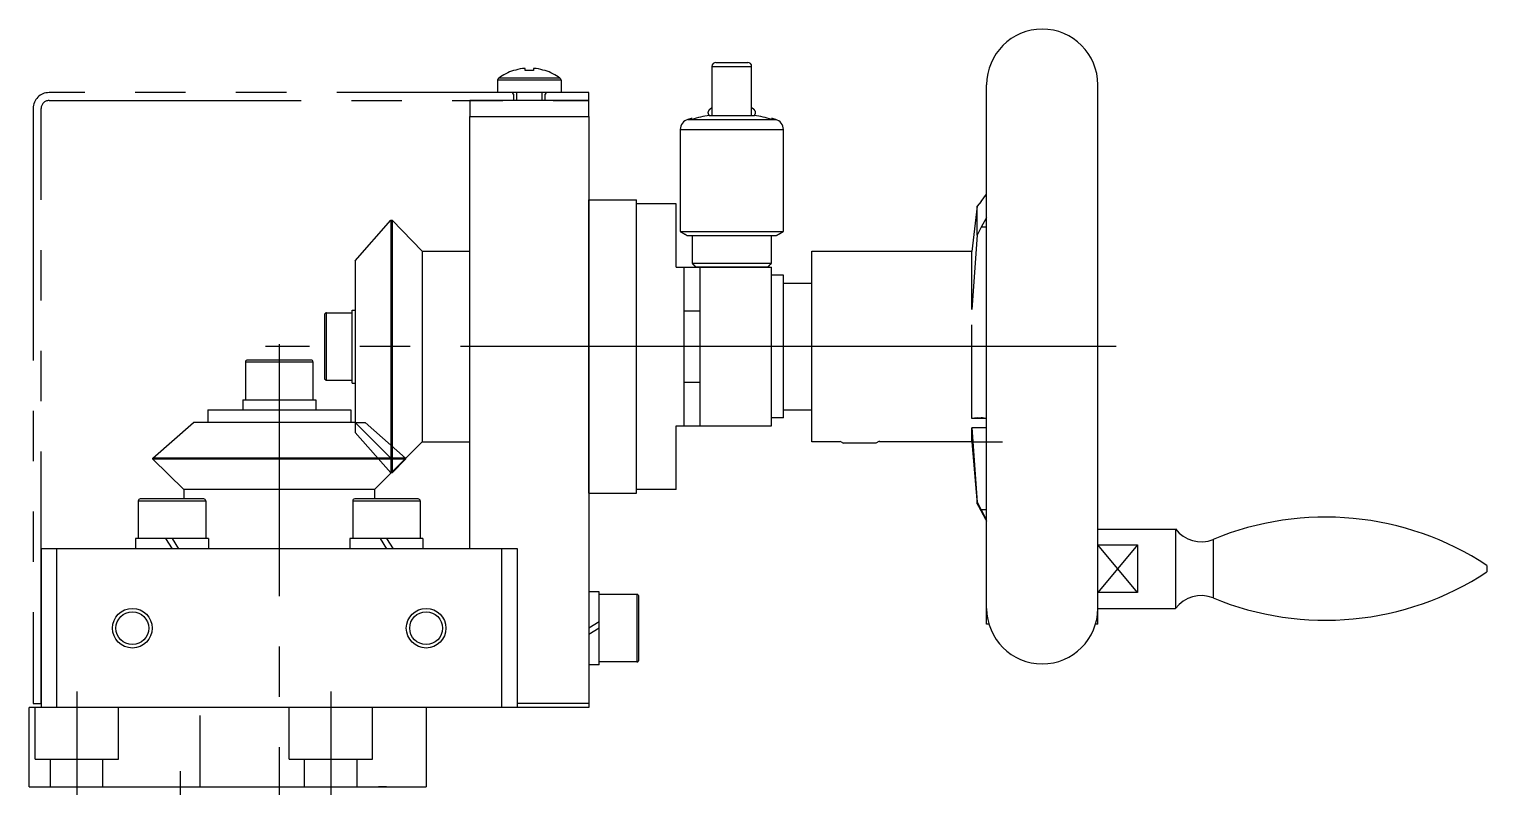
# Model space of a CAD drawing. Extents: x -165 to 344, y -413 to 75.
# Drawn here: x -31.5 to 152.1, y -225.5 to -130 of the extents above; entities that cross this region are included whole.
import ezdxf

# ---------------------------------------------------------------- set-up
doc = ezdxf.new("R2010")
doc.units = 0
for name, pattern in [('CENTER', [50.8, 31.75, -6.35, 6.35, -6.35]), ('DASHED', [19.05, 12.7, -6.35]), ('PHANTOM', [63.5, 31.75, -6.35, 6.35, -6.35, 6.35, -6.35])]:
    doc.linetypes.add(name, pattern=pattern)
doc.layers.get('0').update_dxf_attribs({"linetype": 'CONTINUOUS'})
doc.layers.add('CENTER', color=1, linetype='CENTER')
doc.layers.add('SCALE', color=7, linetype='CONTINUOUS')

msp = doc.modelspace()

# ---------------------------------------------------------------- linework, layer by layer
at = {"color": 7, "linetype": 'CONTINUOUS'}
for p, q in [((29.51, -135.21), (29.52, -135.23)), ((30.98, -134.98), (30.63, -134.98)), ((30.98, -135.23), (30.98, -134.98)), ((32.01, -134.98), (32.01, -135.23)), ((32.37, -134.98), (32.01, -134.98)), ((33.48, -135.23), (33.49, -135.21)), ((54.5, -134.7), (59.5, -134.7)), ((55, -134.2), (59, -134.2)), ((27.5, -136.45), (27.5, -138)), ((31.5, -136.45), (27.5, -136.45)), ((31.5, -136.16), (27.65, -136.16)), ((35.35, -136.16), (31.5, -136.16)), ((35.5, -136.45), (31.5, -136.45)), ((35.5, -136.45), (35.5, -138)), ((89.1, -202.57), (89.1, -137)), ((103.1, -202.57), (103.1, -137)), ((24, -139), (24, -141)), ((39, -139), (24, -139)), ((31.5, -138), (27.5, -138)), ((29.5, -138.2), (29.5, -139)), ((35.5, -138), (31.5, -138)), ((33.5, -139), (33.5, -138.2)), ((39, -141), (39, -139)), ((24, -195.5), (24, -141)), ((24, -141), (39, -141)), ((39, -141), (39, -215.5)), ((54.16, -140.88), (59.84, -140.88)), ((50.5, -142.64), (63.5, -142.64)), ((51.47, -141.38), (62.53, -141.38)), ((39, -188.5), (39, -151.5)), ((45, -188.5), (45, -151.5)), ((50, -152), (45, -152)), ((50, -160), (50, -152)), ((87.92, -152.33), (87.24, -158.04)), ((88.41, -151.74), (87.92, -152.33)), ((87.92, -155.95), (87.92, -152.33)), ((88.41, -151.74), (89.1, -150.79)), ((9.56, -159.18), (14.07, -154.07)), ((14.07, -154.07), (14.21, -154.07)), ((14.07, -154.07), (14.07, -170)), ((14.21, -154.07), (18, -158)), ((14.21, -154.07), (14.21, -170)), ((88.99, -153.92), (88.41, -154.97)), ((50.5, -155.5), (63.5, -155.5)), ((51.37, -156), (62.63, -156)), ((87.92, -155.95), (87.24, -165.35)), ((88.41, -154.97), (87.92, -155.95)), ((89.1, -154.97), (88.41, -154.97)), ((9.56, -159.18), (9.56, -170)), ((18, -158), (24, -158)), ((18, -158), (18, -170)), ((52, -159.5), (62, -159.5)), ((67.1, -158), (87.24, -158)), ((67.1, -182), (67.1, -158)), ((87.24, -165.35), (87.24, -158.04)), ((51, -180), (51, -160)), ((53, -180), (53, -160)), ((62, -180), (62, -160)), ((62, -179), (62, -161)), ((63.5, -161), (62, -161)), ((63.5, -179), (63.5, -161)), ((63.5, -162), (67.1, -162)), ((5.7, -166), (5.7, -174)), ((5.95, -174.25), (5.95, -165.75)), ((5.95, -165.75), (9.2, -165.75)), ((9.2, -165.4), (9.56, -165.4)), ((9.2, -174.6), (9.2, -165.4)), ((87.24, -179.09), (87.24, -167.25)), ((9.56, -170), (9.56, -179.56)), ((14.07, -170), (14.07, -185.92)), ((14.21, -170), (14.21, -185.92)), ((18, -170), (18, -182)), ((-4.25, -171.95), (-4.25, -176.7)), ((-4.25, -171.95), (1.59, -171.95)), ((1.5, -171.7), (-4, -171.7)), ((4, -171.7), (1.5, -171.7)), ((1.59, -171.95), (4.25, -171.95)), ((4.25, -171.95), (4.25, -176.7)), ((5.95, -174.25), (9.2, -174.25)), ((9.2, -174.6), (9.56, -174.6)), ((-9, -178), (-9, -179.56)), ((-9, -178), (9, -178)), ((-4.6, -176.7), (-4.6, -178)), ((-4.6, -176.7), (4.6, -176.7)), ((4.6, -176.7), (4.6, -178)), ((9, -178), (9, -179.56)), ((63.5, -178), (67.1, -178)), ((-15.92, -184.07), (-10.82, -179.56)), ((9.56, -179.56), (-10.82, -179.56)), ((9.56, -179.56), (14.07, -184.07)), ((63.5, -179), (62, -179)), ((87.92, -178.98), (87.24, -179.09)), ((89.1, -179.09), (87.24, -179.09)), ((87.92, -178.98), (88.41, -178.97)), ((50, -188), (50, -180)), ((87.24, -180.26), (87.92, -189.6)), ((87.24, -182), (87.24, -180.26)), ((89.1, -180.26), (87.24, -180.26)), ((18, -182), (12, -188)), ((18, -182), (24, -182)), ((70.6, -182), (67.1, -182)), ((70.68, -181.99), (71.05, -182.2)), ((75.16, -182.2), (71.05, -182.2)), ((75.52, -181.99), (75.16, -182.2)), ((87.24, -182), (75.59, -182)), ((87.24, -182), (87.92, -189.84)), ((-15.92, -184.21), (-15.92, -184.07)), ((15.92, -184.07), (-15.92, -184.07)), ((-12, -188), (-15.92, -184.21)), ((15.92, -184.21), (-15.92, -184.21)), ((15.92, -184.21), (14.21, -185.92)), ((15.92, -184.07), (15.92, -184.21)), ((14.21, -185.92), (14.07, -185.92)), ((-12, -188), (-12, -189.2)), ((12, -188), (-12, -188)), ((12, -188), (12, -189.2)), ((50, -188), (45, -188)), ((-17.75, -189.45), (-17.75, -194.2)), ((-17.75, -189.45), (-9.25, -189.45)), ((-9.5, -189.2), (-17.5, -189.2)), ((-9.25, -189.45), (-9.25, -194.2)), ((9.25, -189.45), (17.75, -189.45)), ((9.25, -189.45), (9.25, -194.2)), ((17.5, -189.2), (9.5, -189.2)), ((17.75, -189.45), (17.75, -194.2)), ((87.92, -189.6), (88.41, -190.57)), ((87.92, -189.84), (87.92, -189.6)), ((88.41, -190.57), (89.1, -191.89)), ((89.1, -190.57), (88.41, -190.57)), ((-18.1, -194.2), (-18.1, -195.5)), ((-8.91, -194.2), (-18.1, -194.2)), ((-14.31, -194.2), (-13.5, -195.5)), ((-13.5, -194.2), (-12.69, -195.5)), ((-8.91, -194.2), (-8.91, -195.5)), ((8.9, -194.2), (8.9, -195.5)), ((18.09, -194.2), (8.9, -194.2)), ((12.71, -194.2), (13.52, -195.5)), ((13.52, -194.2), (14.33, -195.5)), ((18.09, -194.2), (18.09, -195.5)), ((103.1, -193), (112.89, -193)), ((112.89, -193), (112.89, -203)), ((117.63, -194.31), (117.63, -201.69)), ((-28, -195.5), (-30, -195.5)), ((-30, -195.5), (-30, -215.5)), ((-28, -215.5), (-28, -195.5)), ((28, -195.5), (-28, -195.5)), ((30, -195.5), (24, -195.5)), ((28, -195.5), (28, -215.5)), ((30, -215), (30, -195.5)), ((103.1, -195), (108.1, -195)), ((108.1, -195), (108.1, -201)), ((152.1, -197.58), (152.1, -198.41)), ((40.3, -200.9), (39, -200.9)), ((40.3, -210.1), (40.3, -200.9)), ((45.05, -201.25), (40.3, -201.25)), ((45.05, -201.25), (45.05, -205.5)), ((45.3, -205.5), (45.3, -201.5)), ((108.1, -201), (103.1, -201)), ((89.1, -205), (89.1, -202.57)), ((103.1, -205), (103.1, -202.57)), ((103.1, -203), (112.89, -203)), ((40.3, -204.69), (39, -205.5)), ((40.3, -205.5), (39, -206.31)), ((45.05, -205.5), (45.05, -209.75)), ((45.3, -209.5), (45.3, -205.5)), ((89.39, -205), (89.1, -205)), ((103.1, -205), (102.81, -205)), ((40.3, -210.1), (39, -210.1)), ((45.05, -209.75), (40.3, -209.75)), ((-31.5, -225.5), (-31.5, -215.5)), ((39, -215.5), (-31.5, -215.5)), ((39, -215.5), (-31.5, -215.5)), ((18.5, -215.5), (18.5, -225.5)), ((30, -215.5), (30, -215)), ((39, -215), (30, -215)), ((-31.5, -225.5), (18.5, -225.5))]:
    msp.add_line(p, q, dxfattribs=at)
at = {"color": 3, "linetype": 'PHANTOM'}
for p, q in [((39, -138), (-29, -138)), ((-29, -139), (39, -139)), ((39, -139), (39, -138)), ((39, -139), (39, -138)), ((-31, -140), (-31, -215)), ((-30, -215), (-30, -140)), ((-31, -215), (-30, -215)), ((-31, -215), (-30, -215))]:
    msp.add_line(p, q, dxfattribs=at)
at = {"color": 3, "linetype": 'CONTINUOUS'}
for p, q in [((29.88, -138), (29.88, -139)), ((33.12, -139), (33.12, -138)), ((108.1, -195), (103.1, -201)), ((108.1, -201), (103.1, -195))]:
    msp.add_line(p, q, dxfattribs=at)
at = {"color": 7}
msp.add_line((61.5, -160), (52.5, -160), dxfattribs=at)
at = {"color": 3, "linetype": 'DASHED'}
for p, q in [((9.56, -179.56), (9.56, -180.82)), ((9.56, -179.56), (10.82, -179.56)), ((10.82, -179.56), (15.92, -184.07)), ((9.56, -180.82), (14.07, -185.92)), ((70.6, -181.94), (70.68, -181.99)), ((75.6, -181.94), (75.52, -181.99)), ((87.24, -182), (91.1, -182)), ((-30.75, -222), (-30.75, -215.5)), ((-20.25, -222), (-20.25, -215.5)), ((-10, -216.5), (-10, -225.5)), ((1.25, -222), (1.25, -215.5)), ((11.75, -222), (11.75, -215.5)), ((-30.75, -222), (-20.25, -222)), ((-28.8, -225.5), (-28.8, -222)), ((-22.2, -225.5), (-22.2, -222)), ((1.25, -222), (11.75, -222)), ((3.2, -225.5), (3.2, -222)), ((9.8, -225.5), (9.8, -222)), ((13.5, -225.5), (12.5, -225.5))]:
    msp.add_line(p, q, dxfattribs=at)
at = {"color": 7}
for points in [[(54.5, -134.7, 0), (54.5, -134.8, 0), (54.5, -134.9, 0), (54.5, -134.99, 0), (54.5, -135.09, 0), (54.5, -135.19, 0), (54.5, -135.29, 0), (54.5, -135.39, 0), (54.5, -135.48, 0), (54.5, -135.58, 0), (54.5, -135.68, 0), (54.5, -135.78, 0), (54.5, -135.88, 0), (54.5, -135.97, 0), (54.5, -136.07, 0), (54.5, -136.17, 0), (54.5, -136.27, 0), (54.5, -136.37, 0), (54.5, -136.46, 0), (54.5, -136.56, 0), (54.5, -136.66, 0), (54.5, -136.76, 0), (54.5, -136.86, 0), (54.5, -136.95, 0), (54.5, -137.05, 0), (54.5, -137.15, 0), (54.5, -137.25, 0), (54.5, -137.35, 0), (54.5, -137.45, 0), (54.5, -137.54, 0), (54.5, -137.64, 0), (54.5, -137.74, 0), (54.5, -137.84, 0), (54.5, -137.94, 0), (54.5, -138.03, 0), (54.5, -138.13, 0), (54.5, -138.23, 0), (54.5, -138.33, 0), (54.5, -138.43, 0), (54.5, -138.52, 0), (54.5, -138.62, 0), (54.5, -138.72, 0), (54.5, -138.82, 0), (54.5, -138.92, 0), (54.5, -139.01, 0), (54.5, -139.11, 0), (54.5, -139.21, 0), (54.5, -139.31, 0), (54.5, -139.41, 0), (54.5, -139.5, 0), (54.5, -139.6, 0), (54.5, -139.7, 0), (54.5, -139.8, 0), (54.5, -139.9, 0), (54.5, -139.99, 0), (54.5, -140.09, 0), (54.5, -140.19, 0), (54.5, -140.29, 0), (54.5, -140.39, 0), (54.5, -140.49, 0), (54.5, -140.58, 0), (54.5, -140.68, 0), (54.5, -140.78, 0), (54.5, -140.88, 0)], [(59.5, -140.88, 0), (59.5, -140.78, 0), (59.5, -140.68, 0), (59.5, -140.58, 0), (59.5, -140.49, 0), (59.5, -140.39, 0), (59.5, -140.29, 0), (59.5, -140.19, 0), (59.5, -140.09, 0), (59.5, -139.99, 0), (59.5, -139.9, 0), (59.5, -139.8, 0), (59.5, -139.7, 0), (59.5, -139.6, 0), (59.5, -139.5, 0), (59.5, -139.41, 0), (59.5, -139.31, 0), (59.5, -139.21, 0), (59.5, -139.11, 0), (59.5, -139.01, 0), (59.5, -138.92, 0), (59.5, -138.82, 0), (59.5, -138.72, 0), (59.5, -138.62, 0), (59.5, -138.52, 0), (59.5, -138.43, 0), (59.5, -138.33, 0), (59.5, -138.23, 0), (59.5, -138.13, 0), (59.5, -138.03, 0), (59.5, -137.94, 0), (59.5, -137.84, 0), (59.5, -137.74, 0), (59.5, -137.64, 0), (59.5, -137.54, 0), (59.5, -137.45, 0), (59.5, -137.35, 0), (59.5, -137.25, 0), (59.5, -137.15, 0), (59.5, -137.05, 0), (59.5, -136.95, 0), (59.5, -136.86, 0), (59.5, -136.76, 0), (59.5, -136.66, 0), (59.5, -136.56, 0), (59.5, -136.46, 0), (59.5, -136.37, 0), (59.5, -136.27, 0), (59.5, -136.17, 0), (59.5, -136.07, 0), (59.5, -135.97, 0), (59.5, -135.88, 0), (59.5, -135.78, 0), (59.5, -135.68, 0), (59.5, -135.58, 0), (59.5, -135.48, 0), (59.5, -135.39, 0), (59.5, -135.29, 0), (59.5, -135.19, 0), (59.5, -135.09, 0), (59.5, -134.99, 0), (59.5, -134.9, 0), (59.5, -134.8, 0), (59.5, -134.7, 0)], [(50.5, -142.64, 0), (50.5, -142.84, 0), (50.5, -143.04, 0), (50.5, -143.25, 0), (50.5, -143.45, 0), (50.5, -143.66, 0), (50.5, -143.86, 0), (50.5, -144.07, 0), (50.5, -144.27, 0), (50.5, -144.47, 0), (50.5, -144.68, 0), (50.5, -144.88, 0), (50.5, -145.09, 0), (50.5, -145.29, 0), (50.5, -145.49, 0), (50.5, -145.7, 0), (50.5, -145.9, 0), (50.5, -146.11, 0), (50.5, -146.31, 0), (50.5, -146.52, 0), (50.5, -146.72, 0), (50.5, -146.92, 0), (50.5, -147.13, 0), (50.5, -147.33, 0), (50.5, -147.54, 0), (50.5, -147.74, 0), (50.5, -147.94, 0), (50.5, -148.15, 0), (50.5, -148.35, 0), (50.5, -148.56, 0), (50.5, -148.76, 0), (50.5, -148.97, 0), (50.5, -149.17, 0), (50.5, -149.37, 0), (50.5, -149.58, 0), (50.5, -149.78, 0), (50.5, -149.99, 0), (50.5, -150.19, 0), (50.5, -150.39, 0), (50.5, -150.6, 0), (50.5, -150.8, 0), (50.5, -151.01, 0), (50.5, -151.21, 0), (50.5, -151.42, 0), (50.5, -151.62, 0), (50.5, -151.82, 0), (50.5, -152.03, 0), (50.5, -152.23, 0), (50.5, -152.44, 0), (50.5, -152.64, 0), (50.5, -152.84, 0), (50.5, -153.05, 0), (50.5, -153.25, 0), (50.5, -153.46, 0), (50.5, -153.66, 0), (50.5, -153.87, 0), (50.5, -154.07, 0), (50.5, -154.27, 0), (50.5, -154.48, 0), (50.5, -154.68, 0), (50.5, -154.89, 0), (50.5, -155.09, 0), (50.5, -155.29, 0), (50.5, -155.5, 0)], [(63.5, -155.5, 0), (63.5, -155.29, 0), (63.5, -155.09, 0), (63.5, -154.89, 0), (63.5, -154.68, 0), (63.5, -154.48, 0), (63.5, -154.27, 0), (63.5, -154.07, 0), (63.5, -153.87, 0), (63.5, -153.66, 0), (63.5, -153.46, 0), (63.5, -153.25, 0), (63.5, -153.05, 0), (63.5, -152.84, 0), (63.5, -152.64, 0), (63.5, -152.44, 0), (63.5, -152.23, 0), (63.5, -152.03, 0), (63.5, -151.82, 0), (63.5, -151.62, 0), (63.5, -151.42, 0), (63.5, -151.21, 0), (63.5, -151.01, 0), (63.5, -150.8, 0), (63.5, -150.6, 0), (63.5, -150.39, 0), (63.5, -150.19, 0), (63.5, -149.99, 0), (63.5, -149.78, 0), (63.5, -149.58, 0), (63.5, -149.37, 0), (63.5, -149.17, 0), (63.5, -148.97, 0), (63.5, -148.76, 0), (63.5, -148.56, 0), (63.5, -148.35, 0), (63.5, -148.15, 0), (63.5, -147.94, 0), (63.5, -147.74, 0), (63.5, -147.54, 0), (63.5, -147.33, 0), (63.5, -147.13, 0), (63.5, -146.92, 0), (63.5, -146.72, 0), (63.5, -146.52, 0), (63.5, -146.31, 0), (63.5, -146.11, 0), (63.5, -145.9, 0), (63.5, -145.7, 0), (63.5, -145.49, 0), (63.5, -145.29, 0), (63.5, -145.09, 0), (63.5, -144.88, 0), (63.5, -144.68, 0), (63.5, -144.47, 0), (63.5, -144.27, 0), (63.5, -144.07, 0), (63.5, -143.86, 0), (63.5, -143.66, 0), (63.5, -143.45, 0), (63.5, -143.25, 0), (63.5, -143.04, 0), (63.5, -142.84, 0), (63.5, -142.64, 0)], [(50.5, -155.5, 0), (50.51, -155.51, 0), (50.53, -155.51, 0), (50.54, -155.52, 0), (50.55, -155.53, 0), (50.57, -155.54, 0), (50.58, -155.55, 0), (50.6, -155.55, 0), (50.61, -155.56, 0), (50.62, -155.57, 0), (50.64, -155.58, 0), (50.65, -155.59, 0), (50.66, -155.59, 0), (50.68, -155.6, 0), (50.69, -155.61, 0), (50.71, -155.62, 0), (50.72, -155.63, 0), (50.73, -155.63, 0), (50.75, -155.64, 0), (50.76, -155.65, 0), (50.77, -155.66, 0), (50.79, -155.67, 0), (50.8, -155.67, 0), (50.82, -155.68, 0), (50.83, -155.69, 0), (50.84, -155.7, 0), (50.86, -155.71, 0), (50.87, -155.71, 0), (50.88, -155.72, 0), (50.9, -155.73, 0), (50.91, -155.74, 0), (50.93, -155.74, 0), (50.94, -155.75, 0), (50.95, -155.76, 0), (50.97, -155.77, 0), (50.98, -155.78, 0), (50.99, -155.78, 0), (51.01, -155.79, 0), (51.02, -155.8, 0), (51.04, -155.81, 0), (51.05, -155.82, 0), (51.06, -155.82, 0), (51.08, -155.83, 0), (51.09, -155.84, 0), (51.1, -155.85, 0), (51.12, -155.86, 0), (51.13, -155.86, 0), (51.15, -155.87, 0), (51.16, -155.88, 0), (51.17, -155.89, 0), (51.19, -155.9, 0), (51.2, -155.9, 0), (51.21, -155.91, 0), (51.23, -155.92, 0), (51.24, -155.93, 0), (51.26, -155.94, 0), (51.27, -155.94, 0), (51.28, -155.95, 0), (51.3, -155.96, 0), (51.31, -155.97, 0), (51.32, -155.98, 0), (51.34, -155.98, 0), (51.35, -155.99, 0), (51.37, -156, 0)], [(52, -156, 0), (52, -156.05, 0), (52, -156.11, 0), (52, -156.17, 0), (52, -156.22, 0), (52, -156.28, 0), (52, -156.33, 0), (52, -156.39, 0), (52, -156.44, 0), (52, -156.5, 0), (52, -156.55, 0), (52, -156.61, 0), (52, -156.67, 0), (52, -156.72, 0), (52, -156.78, 0), (52, -156.83, 0), (52, -156.89, 0), (52, -156.94, 0), (52, -157, 0), (52, -157.05, 0), (52, -157.11, 0), (52, -157.17, 0), (52, -157.22, 0), (52, -157.28, 0), (52, -157.33, 0), (52, -157.39, 0), (52, -157.44, 0), (52, -157.5, 0), (52, -157.55, 0), (52, -157.61, 0), (52, -157.67, 0), (52, -157.72, 0), (52, -157.78, 0), (52, -157.83, 0), (52, -157.89, 0), (52, -157.94, 0), (52, -158, 0), (52, -158.05, 0), (52, -158.11, 0), (52, -158.17, 0), (52, -158.22, 0), (52, -158.28, 0), (52, -158.33, 0), (52, -158.39, 0), (52, -158.44, 0), (52, -158.5, 0), (52, -158.55, 0), (52, -158.61, 0), (52, -158.67, 0), (52, -158.72, 0), (52, -158.78, 0), (52, -158.83, 0), (52, -158.89, 0), (52, -158.94, 0), (52, -159, 0), (52, -159.05, 0), (52, -159.11, 0), (52, -159.17, 0), (52, -159.22, 0), (52, -159.28, 0), (52, -159.33, 0), (52, -159.39, 0), (52, -159.44, 0), (52, -159.5, 0)], [(62, -159.5, 0), (62, -159.44, 0), (62, -159.39, 0), (62, -159.33, 0), (62, -159.28, 0), (62, -159.22, 0), (62, -159.17, 0), (62, -159.11, 0), (62, -159.05, 0), (62, -159, 0), (62, -158.94, 0), (62, -158.89, 0), (62, -158.83, 0), (62, -158.78, 0), (62, -158.72, 0), (62, -158.67, 0), (62, -158.61, 0), (62, -158.55, 0), (62, -158.5, 0), (62, -158.44, 0), (62, -158.39, 0), (62, -158.33, 0), (62, -158.28, 0), (62, -158.22, 0), (62, -158.17, 0), (62, -158.11, 0), (62, -158.05, 0), (62, -158, 0), (62, -157.94, 0), (62, -157.89, 0), (62, -157.83, 0), (62, -157.78, 0), (62, -157.72, 0), (62, -157.67, 0), (62, -157.61, 0), (62, -157.55, 0), (62, -157.5, 0), (62, -157.44, 0), (62, -157.39, 0), (62, -157.33, 0), (62, -157.28, 0), (62, -157.22, 0), (62, -157.17, 0), (62, -157.11, 0), (62, -157.05, 0), (62, -157, 0), (62, -156.94, 0), (62, -156.89, 0), (62, -156.83, 0), (62, -156.78, 0), (62, -156.72, 0), (62, -156.67, 0), (62, -156.61, 0), (62, -156.55, 0), (62, -156.5, 0), (62, -156.44, 0), (62, -156.39, 0), (62, -156.33, 0), (62, -156.28, 0), (62, -156.22, 0), (62, -156.17, 0), (62, -156.11, 0), (62, -156.05, 0), (62, -156, 0)], [(62.63, -156, 0), (62.65, -155.99, 0), (62.66, -155.98, 0), (62.67, -155.98, 0), (62.69, -155.97, 0), (62.7, -155.96, 0), (62.72, -155.95, 0), (62.73, -155.94, 0), (62.74, -155.94, 0), (62.76, -155.93, 0), (62.77, -155.92, 0), (62.78, -155.91, 0), (62.8, -155.9, 0), (62.81, -155.9, 0), (62.83, -155.89, 0), (62.84, -155.88, 0), (62.85, -155.87, 0), (62.87, -155.86, 0), (62.88, -155.86, 0), (62.89, -155.85, 0), (62.91, -155.84, 0), (62.92, -155.83, 0), (62.94, -155.82, 0), (62.95, -155.82, 0), (62.96, -155.81, 0), (62.98, -155.8, 0), (62.99, -155.79, 0), (63, -155.78, 0), (63.02, -155.78, 0), (63.03, -155.77, 0), (63.05, -155.76, 0), (63.06, -155.75, 0), (63.07, -155.74, 0), (63.09, -155.74, 0), (63.1, -155.73, 0), (63.11, -155.72, 0), (63.13, -155.71, 0), (63.14, -155.71, 0), (63.16, -155.7, 0), (63.17, -155.69, 0), (63.18, -155.68, 0), (63.2, -155.67, 0), (63.21, -155.67, 0), (63.22, -155.66, 0), (63.24, -155.65, 0), (63.25, -155.64, 0), (63.27, -155.63, 0), (63.28, -155.63, 0), (63.29, -155.62, 0), (63.31, -155.61, 0), (63.32, -155.6, 0), (63.33, -155.59, 0), (63.35, -155.59, 0), (63.36, -155.58, 0), (63.38, -155.57, 0), (63.39, -155.56, 0), (63.4, -155.55, 0), (63.42, -155.55, 0), (63.43, -155.54, 0), (63.44, -155.53, 0), (63.46, -155.52, 0), (63.47, -155.51, 0), (63.49, -155.51, 0), (63.5, -155.5, 0)], [(52, -159.5, 0), (52.01, -159.51, 0), (52.02, -159.51, 0), (52.02, -159.52, 0), (52.03, -159.53, 0), (52.04, -159.54, 0), (52.05, -159.55, 0), (52.05, -159.55, 0), (52.06, -159.56, 0), (52.07, -159.57, 0), (52.08, -159.58, 0), (52.09, -159.59, 0), (52.09, -159.59, 0), (52.1, -159.6, 0), (52.11, -159.61, 0), (52.12, -159.62, 0), (52.13, -159.63, 0), (52.13, -159.63, 0), (52.14, -159.64, 0), (52.15, -159.65, 0), (52.16, -159.66, 0), (52.17, -159.67, 0), (52.17, -159.67, 0), (52.18, -159.68, 0), (52.19, -159.69, 0), (52.2, -159.7, 0), (52.21, -159.71, 0), (52.21, -159.71, 0), (52.22, -159.72, 0), (52.23, -159.73, 0), (52.24, -159.74, 0), (52.25, -159.74, 0), (52.25, -159.75, 0), (52.26, -159.76, 0), (52.27, -159.77, 0), (52.28, -159.78, 0), (52.29, -159.78, 0), (52.29, -159.79, 0), (52.3, -159.8, 0), (52.31, -159.81, 0), (52.32, -159.82, 0), (52.32, -159.82, 0), (52.33, -159.83, 0), (52.34, -159.84, 0), (52.35, -159.85, 0), (52.36, -159.86, 0), (52.36, -159.86, 0), (52.37, -159.87, 0), (52.38, -159.88, 0), (52.39, -159.89, 0), (52.4, -159.9, 0), (52.4, -159.9, 0), (52.41, -159.91, 0), (52.42, -159.92, 0), (52.43, -159.93, 0), (52.44, -159.94, 0), (52.44, -159.94, 0), (52.45, -159.95, 0), (52.46, -159.96, 0), (52.47, -159.97, 0), (52.48, -159.98, 0), (52.48, -159.98, 0), (52.49, -159.99, 0), (52.5, -160, 0)], [(61.5, -160, 0), (61.51, -159.99, 0), (61.52, -159.98, 0), (61.52, -159.98, 0), (61.53, -159.97, 0), (61.54, -159.96, 0), (61.55, -159.95, 0), (61.55, -159.94, 0), (61.56, -159.94, 0), (61.57, -159.93, 0), (61.58, -159.92, 0), (61.59, -159.91, 0), (61.59, -159.9, 0), (61.6, -159.9, 0), (61.61, -159.89, 0), (61.62, -159.88, 0), (61.63, -159.87, 0), (61.63, -159.86, 0), (61.64, -159.86, 0), (61.65, -159.85, 0), (61.66, -159.84, 0), (61.67, -159.83, 0), (61.67, -159.82, 0), (61.68, -159.82, 0), (61.69, -159.81, 0), (61.7, -159.8, 0), (61.71, -159.79, 0), (61.71, -159.78, 0), (61.72, -159.78, 0), (61.73, -159.77, 0), (61.74, -159.76, 0), (61.75, -159.75, 0), (61.75, -159.74, 0), (61.76, -159.74, 0), (61.77, -159.73, 0), (61.78, -159.72, 0), (61.79, -159.71, 0), (61.79, -159.71, 0), (61.8, -159.7, 0), (61.81, -159.69, 0), (61.82, -159.68, 0), (61.82, -159.67, 0), (61.83, -159.67, 0), (61.84, -159.66, 0), (61.85, -159.65, 0), (61.86, -159.64, 0), (61.86, -159.63, 0), (61.87, -159.63, 0), (61.88, -159.62, 0), (61.89, -159.61, 0), (61.9, -159.6, 0), (61.9, -159.59, 0), (61.91, -159.59, 0), (61.92, -159.58, 0), (61.93, -159.57, 0), (61.94, -159.56, 0), (61.94, -159.55, 0), (61.95, -159.55, 0), (61.96, -159.54, 0), (61.97, -159.53, 0), (61.98, -159.52, 0), (61.98, -159.51, 0), (61.99, -159.51, 0), (62, -159.5, 0)]]:
    msp.add_polyline3d(points, dxfattribs=at)
at = {"color": 7, "linetype": 'CONTINUOUS'}
for points in [[(54.5, -139.92, 0), (54.49, -139.92, 0), (54.48, -139.93, 0), (54.46, -139.94, 0), (54.45, -139.94, 0), (54.44, -139.95, 0), (54.43, -139.96, 0), (54.42, -139.96, 0), (54.41, -139.97, 0), (54.4, -139.98, 0), (54.39, -139.98, 0), (54.38, -139.99, 0), (54.37, -140, 0), (54.36, -140.01, 0), (54.35, -140.01, 0), (54.34, -140.02, 0), (54.33, -140.03, 0), (54.32, -140.03, 0), (54.31, -140.04, 0), (54.3, -140.05, 0), (54.29, -140.05, 0), (54.28, -140.06, 0), (54.27, -140.07, 0), (54.26, -140.08, 0), (54.25, -140.08, 0), (54.24, -140.09, 0), (54.24, -140.1, 0), (54.23, -140.1, 0), (54.22, -140.11, 0), (54.21, -140.12, 0), (54.2, -140.13, 0), (54.2, -140.13, 0), (54.19, -140.14, 0), (54.18, -140.15, 0), (54.17, -140.16, 0), (54.17, -140.16, 0), (54.16, -140.17, 0), (54.15, -140.18, 0), (54.15, -140.18, 0), (54.14, -140.19, 0), (54.13, -140.2, 0), (54.13, -140.21, 0), (54.12, -140.21, 0), (54.11, -140.22, 0), (54.11, -140.23, 0), (54.1, -140.24, 0), (54.1, -140.25, 0), (54.09, -140.25, 0), (54.09, -140.26, 0), (54.08, -140.27, 0), (54.08, -140.28, 0), (54.07, -140.28, 0), (54.07, -140.29, 0), (54.06, -140.3, 0), (54.06, -140.31, 0), (54.05, -140.31, 0), (54.05, -140.32, 0), (54.05, -140.33, 0), (54.04, -140.34, 0), (54.04, -140.34, 0), (54.04, -140.35, 0), (54.03, -140.36, 0), (54.03, -140.37, 0), (54.03, -140.38, 0), (54.02, -140.38, 0), (54.02, -140.39, 0), (54.02, -140.4, 0), (54.02, -140.41, 0), (54.01, -140.41, 0), (54.01, -140.42, 0), (54.01, -140.43, 0), (54.01, -140.44, 0), (54.01, -140.45, 0), (54.01, -140.45, 0), (54, -140.46, 0), (54, -140.47, 0), (54, -140.48, 0), (54, -140.48, 0), (54, -140.49, 0), (54, -140.5, 0), (54, -140.51, 0), (54, -140.52, 0), (54, -140.52, 0), (54, -140.53, 0), (54, -140.54, 0), (54, -140.55, 0), (54, -140.56, 0), (54, -140.56, 0), (54, -140.57, 0), (54, -140.58, 0), (54, -140.59, 0), (54.01, -140.59, 0), (54.01, -140.6, 0), (54.01, -140.61, 0), (54.01, -140.62, 0), (54.01, -140.63, 0), (54.02, -140.63, 0), (54.02, -140.64, 0), (54.02, -140.65, 0), (54.02, -140.66, 0), (54.03, -140.66, 0), (54.03, -140.67, 0), (54.03, -140.68, 0), (54.03, -140.69, 0), (54.04, -140.7, 0), (54.04, -140.7, 0), (54.05, -140.71, 0), (54.05, -140.72, 0), (54.05, -140.73, 0), (54.06, -140.73, 0), (54.06, -140.74, 0), (54.07, -140.75, 0), (54.07, -140.76, 0), (54.08, -140.76, 0), (54.08, -140.77, 0), (54.08, -140.78, 0), (54.09, -140.79, 0), (54.1, -140.8, 0), (54.1, -140.8, 0), (54.11, -140.81, 0), (54.11, -140.82, 0), (54.12, -140.83, 0), (54.12, -140.83, 0), (54.13, -140.84, 0), (54.14, -140.85, 0), (54.14, -140.86, 0), (54.15, -140.86, 0), (54.16, -140.87, 0), (54.16, -140.88, 0)], [(59.84, -140.88, 0), (59.84, -140.87, 0), (59.85, -140.86, 0), (59.86, -140.86, 0), (59.86, -140.85, 0), (59.87, -140.84, 0), (59.87, -140.83, 0), (59.88, -140.83, 0), (59.89, -140.82, 0), (59.89, -140.81, 0), (59.9, -140.8, 0), (59.9, -140.8, 0), (59.91, -140.79, 0), (59.91, -140.78, 0), (59.92, -140.77, 0), (59.92, -140.76, 0), (59.93, -140.76, 0), (59.93, -140.75, 0), (59.94, -140.74, 0), (59.94, -140.73, 0), (59.95, -140.73, 0), (59.95, -140.72, 0), (59.95, -140.71, 0), (59.96, -140.7, 0), (59.96, -140.7, 0), (59.96, -140.69, 0), (59.97, -140.68, 0), (59.97, -140.67, 0), (59.97, -140.66, 0), (59.98, -140.66, 0), (59.98, -140.65, 0), (59.98, -140.64, 0), (59.98, -140.63, 0), (59.99, -140.63, 0), (59.99, -140.62, 0), (59.99, -140.61, 0), (59.99, -140.6, 0), (59.99, -140.59, 0), (59.99, -140.59, 0), (60, -140.58, 0), (60, -140.57, 0), (60, -140.56, 0), (60, -140.56, 0), (60, -140.55, 0), (60, -140.54, 0), (60, -140.53, 0), (60, -140.52, 0), (60, -140.52, 0), (60, -140.51, 0), (60, -140.5, 0), (60, -140.49, 0), (60, -140.48, 0), (60, -140.48, 0), (60, -140.47, 0), (59.99, -140.46, 0), (59.99, -140.45, 0), (59.99, -140.45, 0), (59.99, -140.44, 0), (59.99, -140.43, 0), (59.99, -140.42, 0), (59.99, -140.41, 0), (59.98, -140.41, 0), (59.98, -140.4, 0), (59.98, -140.39, 0), (59.98, -140.38, 0), (59.97, -140.38, 0), (59.97, -140.37, 0), (59.97, -140.36, 0), (59.96, -140.35, 0), (59.96, -140.34, 0), (59.96, -140.34, 0), (59.95, -140.33, 0), (59.95, -140.32, 0), (59.94, -140.31, 0), (59.94, -140.31, 0), (59.94, -140.3, 0), (59.93, -140.29, 0), (59.93, -140.28, 0), (59.92, -140.28, 0), (59.92, -140.27, 0), (59.91, -140.26, 0), (59.91, -140.25, 0), (59.9, -140.25, 0), (59.9, -140.24, 0), (59.89, -140.23, 0), (59.88, -140.22, 0), (59.88, -140.21, 0), (59.87, -140.21, 0), (59.87, -140.2, 0), (59.86, -140.19, 0), (59.85, -140.18, 0), (59.85, -140.18, 0), (59.84, -140.17, 0), (59.83, -140.16, 0), (59.83, -140.16, 0), (59.82, -140.15, 0), (59.81, -140.14, 0), (59.8, -140.13, 0), (59.8, -140.13, 0), (59.79, -140.12, 0), (59.78, -140.11, 0), (59.77, -140.1, 0), (59.76, -140.1, 0), (59.76, -140.09, 0), (59.75, -140.08, 0), (59.74, -140.08, 0), (59.73, -140.07, 0), (59.72, -140.06, 0), (59.71, -140.05, 0), (59.7, -140.05, 0), (59.69, -140.04, 0), (59.68, -140.03, 0), (59.67, -140.03, 0), (59.66, -140.02, 0), (59.65, -140.01, 0), (59.64, -140.01, 0), (59.63, -140, 0), (59.62, -139.99, 0), (59.61, -139.98, 0), (59.6, -139.98, 0), (59.59, -139.97, 0), (59.58, -139.96, 0), (59.57, -139.96, 0), (59.56, -139.95, 0), (59.55, -139.94, 0), (59.53, -139.94, 0), (59.52, -139.93, 0), (59.51, -139.92, 0), (59.5, -139.92, 0)]]:
    msp.add_polyline3d(points, dxfattribs=at)
at = {"color": 3, "linetype": 'CONTINUOUS'}
for centre in [(-18.5, -205.5), (18.5, -205.5)]:
    msp.add_circle(centre, 2.5, dxfattribs=at)
at = {"color": 7, "linetype": 'CONTINUOUS'}
for centre in [(-18.5, -205.5), (18.5, -205.5)]:
    msp.add_circle(centre, 2.07, dxfattribs=at)
for centre, radius, start, end in [((96.1, -137), 7, 0, 180), ((31.5, -141.4), 6.5, 107.8626, 126.3584), ((31.5, -141.4), 6.48, 97.6968, 107.8351), ((31.5, -142.39), 7.18, 85.8857, 94.1143), ((31.5, -141.4), 6.48, 72.1649, 82.3032), ((31.5, -141.4), 6.5, 53.6416, 72.1374), ((55, -134.7), 0.5, 90, 180), ((59, -134.7), 0.5, 0, 90), ((27.86, -136.45), 0.36, 126.3584, 180), ((35.14, -136.45), 0.36, 0, 53.6416), ((29.3, -138.2), 0.2, 0, 90), ((33.7, -138.2), 0.2, 90, 180), ((57, -162.64), 21.97, 103.1544, 104.5701), ((55.92, -153.41), 12.65, 97.9905, 108.0631), ((58.08, -153.41), 12.65, 71.9369, 82.0095), ((57, -162.64), 21.97, 75.4299, 76.8456), ((51.8, -142.64), 1.3, 104.5701, 180), ((62.2, -142.64), 1.3, 0, 75.4299), ((90.65, -155.02), 1.99, 141.1184, 146.5501), ((5.95, -166), 0.25, 90, 180), ((-4, -171.95), 0.25, 90, 180), ((4, -171.95), 0.25, 0, 90), ((5.95, -174), 0.25, 180, 270), ((88.43, -180.29), 1.32, 59.5274, 90.8244), ((-17.5, -189.45), 0.25, 90, 180), ((-9.5, -189.45), 0.25, 0, 90), ((9.5, -189.45), 0.25, 90, 180), ((17.5, -189.45), 0.25, 0, 90), ((264.74, -96.37), 200, 207.8609, 208.5746), ((131.77, -228.5), 37, 56.6714, 112.4708), ((116.1, -190.61), 4, 216.6383, 292.4708), ((131.77, -167.5), 37, 247.5292, 303.3286), ((45.05, -201.5), 0.25, 0, 90), ((116.1, -205.39), 4, 67.5292, 143.3617), ((96.1, -203), 7, 180, 0), ((45.05, -209.5), 0.25, 270, 0)]:
    msp.add_arc(centre, radius, start, end, dxfattribs=at)
at = {"color": 3, "linetype": 'PHANTOM'}
for radius in [2, 1]:
    msp.add_arc((-29, -140), radius, 90, 180, dxfattribs=at)
at = {"layer": 'CENTER', "color": 1, "linetype": 'CENTER'}
for p, q in [((105.4, -170), (-1.74, -170)), ((0, -169.7), (0, -397.5)), ((0, -169.7), (0, -215.5)), ((99.1, -170), (31.1, -170)), ((-25.5, -213.5), (-25.5, -227.5)), ((6.5, -213.5), (6.5, -227.5)), ((-12.5, -223.5), (-12.5, -397.5))]:
    msp.add_line(p, q, dxfattribs=at)
at = {"layer": 'SCALE', "color": 7, "linetype": 'CONTINUOUS'}
for p, q in [((39, -151.5), (45, -151.5)), ((50, -160), (62, -160)), ((51, -165.5), (53, -165.5)), ((51, -174.5), (53, -174.5)), ((50, -180), (62, -180)), ((39, -188.5), (45, -188.5))]:
    msp.add_line(p, q, dxfattribs=at)

doc.saveas('drawing.dxf')
